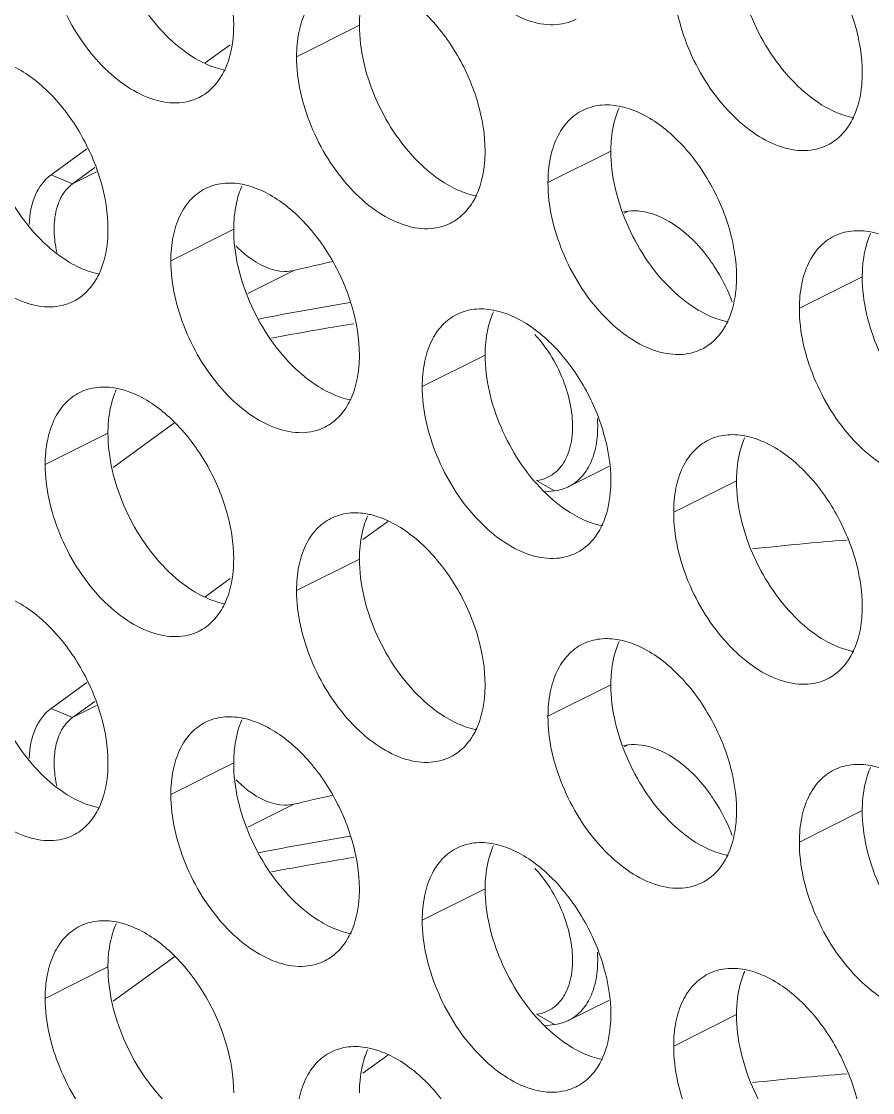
# Model space of a CAD drawing. Header units: millimetres. Extents: x 0 to 2524, y 0 to 1785.
# Drawn here: x 1845.67 to 1853.33, y 871.74 to 881.37 of the extents above; entities that cross this region are included whole.
import ezdxf

# ---------------------------------------------------------------- set-up
doc = ezdxf.new("R2010")
doc.units = ezdxf.units.MM
doc.header["$LTSCALE"] = 0.1
doc.layers.add('标注', color=251, linetype='Continuous', lineweight=9)

msp = doc.modelspace()

# ---------------------------------------------------------------- linework, layer by layer
at = {"layer": '标注'}
for p, q in [((1848.7117, 881.3349), (1848.146, 881.052)), ((1847.3245, 880.9958), (1847.5492, 881.1587)), ((1845.9371, 879.9904), (1846.2588, 880.2235)), ((1850.9744, 880.2035), (1850.4087, 879.9207)), ((1846.1303, 879.9089), (1846.3312, 880.0546)), ((1846.1303, 879.9089), (1846.3471, 880.0174)), ((1845.9371, 879.9904), (1846.1303, 879.9089)), ((1851.0885, 879.6583), (1851.1307, 879.6634)), ((1851.0941, 879.645), (1851.1307, 879.6634)), ((1847.5803, 879.5005), (1847.0146, 879.2177)), ((1847.7082, 878.9228), (1848.1229, 879.1301)), ((1853.2372, 879.0721), (1852.6715, 878.7893)), ((1849.843, 878.3692), (1849.2774, 878.0863)), ((1847.0508, 877.7611), (1846.4952, 877.3584)), ((1846.4489, 877.6662), (1845.8832, 877.3834)), ((1850.5963, 877.1861), (1850.9552, 877.3655)), ((1850.3043, 877.2408), (1850.4686, 877.1482)), ((1852.1058, 877.2378), (1851.5401, 876.955)), ((1850.3814, 877.1375), (1850.4686, 877.1482)), ((1848.9686, 876.8736), (1848.7426, 876.7098)), ((1848.7117, 876.5349), (1848.146, 876.252)), ((1847.3245, 876.1958), (1847.5492, 876.3587)), ((1845.9371, 875.1904), (1846.2588, 875.4235)), ((1850.9744, 875.4035), (1850.4087, 875.1207)), ((1845.9371, 875.1904), (1846.1303, 875.1089)), ((1846.1303, 875.1089), (1846.3312, 875.2546)), ((1846.1303, 875.1089), (1846.3471, 875.2174)), ((1851.0885, 874.8583), (1851.1307, 874.8634)), ((1851.0941, 874.845), (1851.1307, 874.8634)), ((1847.5803, 874.7005), (1847.0146, 874.4177)), ((1847.7082, 874.1228), (1848.1229, 874.3301)), ((1853.2372, 874.2721), (1852.6715, 873.9893)), ((1849.843, 873.5692), (1849.2774, 873.2863)), ((1847.0508, 872.9611), (1846.4952, 872.5584)), ((1846.4489, 872.8662), (1845.8832, 872.5834)), ((1850.5963, 872.3861), (1850.9552, 872.5655)), ((1850.3043, 872.4408), (1850.4686, 872.3482)), ((1852.1058, 872.4378), (1851.5401, 872.155)), ((1850.3814, 872.3375), (1850.4686, 872.3482)), ((1848.9686, 872.0736), (1848.7426, 871.9098))]:
    msp.add_line(p, q, dxfattribs=at)
for centre, radius, start, end in [((1847.066, 881.0914), 0.4532, 296.52559, 305.90341), ((1851.7189, 880.2924), 0.734, 155.87957, 161.78032), ((1852.7228, 880.663), 0.4532, 296.52559, 305.90341), ((1846.3124, 879.6578), 0.3102, 125.93748, 128.83937), ((1848.3248, 879.5895), 0.734, 155.87957, 161.78032), ((1849.3287, 879.96), 0.4532, 296.52559, 305.90341), ((1853.9817, 879.1611), 0.734, 155.87957, 161.78032), ((1854.2073, 853.4263), 26.4141, 102.54245, 103.31741), ((1850.5457, 878.2788), 1.6236, 21.72623, 32.78327), ((1845.9346, 879.2571), 0.4532, 296.52559, 305.90341), ((1850.5709, 878.2888), 1.5965, 20.47854, 21.72497), ((1853.029, 852.1769), 27.0254, 99.37347, 101.14171), ((1850.5876, 878.4581), 0.734, 155.87957, 161.78032), ((1852.9718, 851.9649), 27.0323, 99.17529, 100.76862), ((1849.4261, 877.7546), 1.1774, 39.63411, 42.84446), ((1851.5915, 878.8287), 0.4532, 296.52559, 305.90341), ((1847.1934, 877.7552), 0.734, 155.87957, 161.78032), ((1849.7447, 877.7264), 1.1116, 359.91611, 3.72336), ((1848.1974, 878.1257), 0.4532, 296.52559, 305.90341), ((1852.8503, 877.3267), 0.734, 155.87957, 161.78032), ((1850.2408, 877.5887), 0.3607, 314.70551, 321.77347), ((1850.4269, 877.5246), 0.3786, 296.59018, 305.71684), ((1850.428, 877.5227), 0.3763, 291.06756, 296.55928), ((1849.4562, 876.6238), 0.734, 155.87957, 161.78032), ((1855.2131, 849.684), 27.1042, 94.47047, 96.27846), ((1850.4601, 876.9944), 0.4532, 296.52559, 305.90341), ((1847.066, 876.2914), 0.4532, 296.52559, 305.90341), ((1851.7189, 875.4924), 0.734, 155.87957, 161.78032), ((1852.7228, 875.863), 0.4532, 296.52559, 305.90341), ((1846.3124, 874.8578), 0.3102, 125.93748, 128.83937), ((1848.3248, 874.7895), 0.734, 155.87957, 161.78032), ((1849.3287, 875.16), 0.4532, 296.52559, 305.90341), ((1853.9817, 874.3611), 0.734, 155.87957, 161.78032), ((1854.2073, 848.6263), 26.4141, 102.54245, 103.31741), ((1850.5457, 873.4788), 1.6236, 21.72623, 32.78327), ((1845.9346, 874.4571), 0.4532, 296.52559, 305.90341), ((1853.029, 847.3769), 27.0254, 99.37347, 101.14171), ((1850.5709, 873.4888), 1.5965, 20.47854, 21.72497), ((1850.5876, 873.6581), 0.734, 155.87957, 161.78032), ((1852.9718, 847.1649), 27.0323, 99.17529, 100.76862), ((1849.4261, 872.9546), 1.1774, 39.63411, 42.84446), ((1851.5915, 874.0287), 0.4532, 296.52559, 305.90341), ((1847.1934, 872.9552), 0.734, 155.87957, 161.78032), ((1849.7447, 872.9264), 1.1116, 359.91611, 3.72336), ((1848.1974, 873.3257), 0.4532, 296.52559, 305.90341), ((1852.8503, 872.5267), 0.734, 155.87957, 161.78032), ((1850.2408, 872.7887), 0.3607, 314.70551, 321.77347), ((1850.4269, 872.7246), 0.3786, 296.59018, 305.71684), ((1850.428, 872.7227), 0.3763, 291.06756, 296.55928), ((1849.4562, 871.8238), 0.734, 155.87957, 161.78032), ((1850.4601, 872.1944), 0.4532, 296.52559, 305.90341), ((1855.2131, 844.884), 27.1042, 94.47047, 96.27846)]:
    msp.add_arc(centre, radius, start, end, dxfattribs=at)
for points, knots in [([(1846.7318, 882.7984), (1846.8524, 882.738), (1847.083, 882.5577), (1847.3492, 882.1996), (1847.5303, 881.7809), (1847.5803, 881.4798), (1847.5803, 881.3349)], [0, 0, 0, 0, 0.229676, 0.488215, 0.753207, 1, 1, 1, 1]), ([(1850.6625, 881.3888), (1850.5999, 881.3576), (1850.45, 881.3236), (1850.2122, 881.3714), (1849.9738, 881.502), (1849.666, 881.7796), (1849.38, 882.2423), (1849.2774, 882.6747), (1849.2774, 882.8863)], [0, 0, 0, 0, 0.090718, 0.191742, 0.308104, 0.439279, 0.725532, 1, 1, 1, 1]), ([(1846.9727, 881.2442), (1846.8112, 881.407), (1846.5602, 881.7941), (1846.4489, 882.2447), (1846.4489, 882.4662)], [0, 0, 0, 0, 0.508684, 1, 1, 1, 1]), ([(1852.3886, 882.3699), (1852.5093, 882.3096), (1852.7398, 882.1293), (1853.006, 881.7712), (1853.1871, 881.3525), (1853.2372, 881.0514), (1853.2372, 880.9064)], [0, 0, 0, 0, 0.229676, 0.488215, 0.753207, 1, 1, 1, 1]), ([(1847.2684, 880.6859), (1847.2058, 880.6547), (1847.0559, 880.6207), (1846.8181, 880.6685), (1846.5797, 880.7991), (1846.2719, 881.0766), (1845.9859, 881.5393), (1845.8832, 881.9717), (1845.8832, 882.1834)], [0, 0, 0, 0, 0.090718, 0.191742, 0.308104, 0.439279, 0.725532, 1, 1, 1, 1]), ([(1852.6296, 880.8158), (1852.468, 880.9786), (1852.217, 881.3657), (1852.1058, 881.8163), (1852.1058, 882.0378)], [0, 0, 0, 0, 0.508684, 1, 1, 1, 1]), ([(1852.9253, 880.2575), (1852.8627, 880.2262), (1852.7127, 880.1922), (1852.4749, 880.24), (1852.2365, 880.3706), (1851.9287, 880.6482), (1851.6427, 881.1109), (1851.5401, 881.5433), (1851.5401, 881.755)], [0, 0, 0, 0, 0.090718, 0.191742, 0.308104, 0.439279, 0.725532, 1, 1, 1, 1]), ([(1848.146, 881.052), (1848.146, 881.1249), (1848.158, 881.2638), (1848.217, 881.454), (1848.3164, 881.6062), (1848.409, 881.6766), (1848.4579, 881.701)], [0, 0, 0, 0, 0.289235, 0.54966, 0.782932, 1, 1, 1, 1]), ([(1848.7117, 881.3349), (1848.7117, 881.3633), (1848.7154, 881.4707), (1848.7342, 881.5781), (1848.759, 881.6533)], [0, 0, 0, 0, 0.264225, 1, 1, 1, 1]), ([(1848.9945, 881.667), (1849.1152, 881.6067), (1849.3457, 881.4263), (1849.6119, 881.0682), (1849.793, 880.6495), (1849.843, 880.3484), (1849.843, 880.2035)], [0, 0, 0, 0, 0.229676, 0.488215, 0.753207, 1, 1, 1, 1]), ([(1847.5803, 881.3349), (1847.5803, 881.2992), (1847.5746, 881.167), (1847.5454, 881.0344), (1847.5057, 880.946)], [0, 0, 0, 0, 0.268874, 1, 1, 1, 1]), ([(1849.2355, 880.1128), (1849.0739, 880.2756), (1848.8229, 880.6628), (1848.7117, 881.1134), (1848.7117, 881.3349)], [0, 0, 0, 0, 0.508684, 1, 1, 1, 1]), ([(1847.2975, 881.0027), (1847.269, 881.017), (1847.1511, 881.0835), (1847.0456, 881.1708), (1846.9727, 881.2442)], [0, 0, 0, 0, 0.235002, 1, 1, 1, 1]), ([(1847.5052, 880.9306), (1847.4879, 880.9339), (1847.4164, 880.9505), (1847.3475, 880.9777), (1847.2975, 881.0027)], [0, 0, 0, 0, 0.238696, 1, 1, 1, 1]), ([(1849.5311, 879.5545), (1849.4685, 879.5233), (1849.3186, 879.4893), (1849.0808, 879.5371), (1848.8424, 879.6677), (1848.5346, 879.9453), (1848.2486, 880.408), (1848.146, 880.8404), (1848.146, 881.052)], [0, 0, 0, 0, 0.090718, 0.191742, 0.308104, 0.439279, 0.725532, 1, 1, 1, 1]), ([(1845.6004, 880.964), (1845.7211, 880.9037), (1845.9516, 880.7234), (1846.2178, 880.3653), (1846.3989, 879.9466), (1846.4489, 879.6455), (1846.4489, 879.5005)], [0, 0, 0, 0, 0.229676, 0.488215, 0.753207, 1, 1, 1, 1]), ([(1847.5057, 880.946), (1847.4954, 880.9231), (1847.4521, 880.8391), (1847.388, 880.765), (1847.3318, 880.7243)], [0, 0, 0, 0, 0.265525, 1, 1, 1, 1]), ([(1853.2372, 880.9064), (1853.2372, 880.8708), (1853.2315, 880.7386), (1853.2022, 880.6059), (1853.1625, 880.5176)], [0, 0, 0, 0, 0.268874, 1, 1, 1, 1]), ([(1852.9543, 880.5743), (1852.9259, 880.5885), (1852.808, 880.655), (1852.7025, 880.7424), (1852.6296, 880.8158)], [0, 0, 0, 0, 0.235002, 1, 1, 1, 1]), ([(1845.8414, 879.4099), (1845.6798, 879.5727), (1845.4288, 879.9598), (1845.3176, 880.4104), (1845.3176, 880.6319)], [0, 0, 0, 0, 0.508684, 1, 1, 1, 1]), ([(1850.7206, 880.5696), (1850.769, 880.5937), (1850.879, 880.6255), (1850.9927, 880.6187), (1851.0496, 880.6078)], [0, 0, 0, 0, 0.482538, 1, 1, 1, 1]), ([(1851.0496, 880.6078), (1851.0668, 880.6045), (1851.1384, 880.5879), (1851.2073, 880.5606), (1851.2573, 880.5356)], [0, 0, 0, 0, 0.238696, 1, 1, 1, 1]), ([(1850.4087, 879.9207), (1850.4087, 879.9935), (1850.4207, 880.1324), (1850.4798, 880.3226), (1850.5791, 880.4748), (1850.6717, 880.5452), (1850.7206, 880.5696)], [0, 0, 0, 0, 0.289235, 0.54966, 0.782932, 1, 1, 1, 1]), ([(1850.9744, 880.2035), (1850.9744, 880.2319), (1850.9781, 880.3394), (1850.9969, 880.4468), (1851.0218, 880.5219)], [0, 0, 0, 0, 0.264225, 1, 1, 1, 1]), ([(1851.2573, 880.5356), (1851.3779, 880.4753), (1851.6084, 880.2949), (1851.8746, 879.9369), (1852.0558, 879.5181), (1852.1058, 879.2171), (1852.1058, 879.0721)], [0, 0, 0, 0, 0.229676, 0.488215, 0.753207, 1, 1, 1, 1]), ([(1853.162, 880.5021), (1853.1448, 880.5054), (1853.0732, 880.522), (1853.0043, 880.5493), (1852.9543, 880.5743)], [0, 0, 0, 0, 0.238696, 1, 1, 1, 1]), ([(1853.1625, 880.5176), (1853.1523, 880.4947), (1853.109, 880.4107), (1853.0449, 880.3366), (1852.9886, 880.2959)], [0, 0, 0, 0, 0.265525, 1, 1, 1, 1]), ([(1846.137, 878.8516), (1846.0744, 878.8203), (1845.9245, 878.7864), (1845.6867, 878.8341), (1845.4483, 878.9648), (1845.1405, 879.2423), (1844.8545, 879.705), (1844.7519, 880.1374), (1844.7519, 880.3491)], [0, 0, 0, 0, 0.090718, 0.191742, 0.308104, 0.439279, 0.725532, 1, 1, 1, 1]), ([(1849.843, 880.2035), (1849.843, 880.1679), (1849.8374, 880.0356), (1849.8081, 879.903), (1849.7684, 879.8146)], [0, 0, 0, 0, 0.268874, 1, 1, 1, 1]), ([(1851.4982, 878.9815), (1851.3367, 879.1442), (1851.0857, 879.5314), (1850.9744, 879.982), (1850.9744, 880.2035)], [0, 0, 0, 0, 0.508684, 1, 1, 1, 1]), ([(1849.5602, 879.8714), (1849.5318, 879.8856), (1849.4139, 879.9521), (1849.3084, 880.0394), (1849.2355, 880.1128)], [0, 0, 0, 0, 0.235002, 1, 1, 1, 1]), ([(1845.7392, 879.5444), (1845.7431, 879.6351), (1845.7725, 879.8032), (1845.8756, 879.9457), (1845.9371, 879.9904)], [0, 0, 0, 0, 0.544183, 1, 1, 1, 1]), ([(1847.3265, 879.8667), (1847.3748, 879.8908), (1847.4849, 879.9225), (1847.5986, 879.9157), (1847.6555, 879.9049)], [0, 0, 0, 0, 0.482538, 1, 1, 1, 1]), ([(1851.7939, 878.4231), (1851.7313, 878.3919), (1851.5814, 878.3579), (1851.3436, 878.4057), (1851.1051, 878.5363), (1850.7974, 878.8139), (1850.5113, 879.2766), (1850.4087, 879.709), (1850.4087, 879.9207)], [0, 0, 0, 0, 0.090718, 0.191742, 0.308104, 0.439279, 0.725532, 1, 1, 1, 1]), ([(1845.9883, 879.2913), (1845.9748, 879.3536), (1845.9588, 879.4747), (1845.9714, 879.6477), (1846.0215, 879.7945), (1846.0828, 879.8713), (1846.1178, 879.8994)], [0, 0, 0, 0, 0.294105, 0.559635, 0.793126, 1, 1, 1, 1]), ([(1847.0146, 879.2177), (1847.0146, 879.2906), (1847.0266, 879.4295), (1847.0857, 879.6197), (1847.185, 879.7719), (1847.2776, 879.8423), (1847.3265, 879.8667)], [0, 0, 0, 0, 0.289235, 0.54966, 0.782932, 1, 1, 1, 1]), ([(1847.5803, 879.5005), (1847.5803, 879.529), (1847.584, 879.6364), (1847.6028, 879.7438), (1847.6276, 879.819)], [0, 0, 0, 0, 0.264225, 1, 1, 1, 1]), ([(1847.6555, 879.9049), (1847.6727, 879.9016), (1847.7442, 879.8849), (1847.8131, 879.8577), (1847.8631, 879.8327)], [0, 0, 0, 0, 0.238696, 1, 1, 1, 1]), ([(1847.8631, 879.8327), (1847.9838, 879.7724), (1848.2143, 879.592), (1848.4805, 879.2339), (1848.6617, 878.8152), (1848.7117, 878.5141), (1848.7117, 878.3692)], [0, 0, 0, 0, 0.229676, 0.488215, 0.753207, 1, 1, 1, 1]), ([(1849.7679, 879.7992), (1849.7507, 879.8025), (1849.6791, 879.8191), (1849.6102, 879.8464), (1849.5602, 879.8714)], [0, 0, 0, 0, 0.238696, 1, 1, 1, 1]), ([(1849.7684, 879.8146), (1849.7581, 879.7917), (1849.7149, 879.7077), (1849.6507, 879.6336), (1849.5945, 879.5929)], [0, 0, 0, 0, 0.265525, 1, 1, 1, 1]), ([(1851.617, 879.4892), (1851.5424, 879.5487), (1851.3906, 879.6425), (1851.2102, 879.6729), (1851.1307, 879.6634)], [0, 0, 0, 0, 0.543816, 1, 1, 1, 1]), ([(1846.4489, 879.5005), (1846.4489, 879.4649), (1846.4432, 879.3327), (1846.414, 879.2), (1846.3743, 879.1117)], [0, 0, 0, 0, 0.268874, 1, 1, 1, 1]), ([(1848.1041, 878.2785), (1847.9425, 878.4413), (1847.6915, 878.8285), (1847.5803, 879.279), (1847.5803, 879.5005)], [0, 0, 0, 0, 0.508684, 1, 1, 1, 1]), ([(1851.9107, 879.1579), (1851.8898, 879.1903), (1851.8052, 879.3116), (1851.7025, 879.421), (1851.617, 879.4892)], [0, 0, 0, 0, 0.260696, 1, 1, 1, 1]), ([(1852.6715, 878.7893), (1852.6715, 878.8621), (1852.6835, 879.0011), (1852.7425, 879.1912), (1852.8419, 879.3435), (1852.9345, 879.4139), (1852.9834, 879.4383)], [0, 0, 0, 0, 0.289235, 0.54966, 0.782932, 1, 1, 1, 1]), ([(1852.9834, 879.4383), (1853.0317, 879.4624), (1853.1418, 879.4941), (1853.2554, 879.4873), (1853.3123, 879.4764)], [0, 0, 0, 0, 0.482538, 1, 1, 1, 1]), ([(1853.3123, 879.4764), (1853.3295, 879.4731), (1853.4011, 879.4565), (1853.47, 879.4292), (1853.52, 879.4042)], [0, 0, 0, 0, 0.238696, 1, 1, 1, 1]), ([(1846.1661, 879.1684), (1846.1377, 879.1826), (1846.0197, 879.2491), (1845.9143, 879.3365), (1845.8414, 879.4099)], [0, 0, 0, 0, 0.235002, 1, 1, 1, 1]), ([(1847.6026, 879.3503), (1847.6357, 879.3159), (1847.7574, 879.2044), (1847.9204, 879.1233), (1848.039, 879.1213)], [0, 0, 0, 0, 0.286757, 1, 1, 1, 1]), ([(1853.2372, 879.0721), (1853.2372, 879.1005), (1853.2409, 879.208), (1853.2597, 879.3154), (1853.2845, 879.3905)], [0, 0, 0, 0, 0.264225, 1, 1, 1, 1]), ([(1846.3738, 879.0962), (1846.3566, 879.0995), (1846.285, 879.1162), (1846.2161, 879.1434), (1846.1661, 879.1684)], [0, 0, 0, 0, 0.238696, 1, 1, 1, 1]), ([(1848.3998, 877.7202), (1848.3372, 877.689), (1848.1872, 877.655), (1847.9495, 877.7028), (1847.711, 877.8334), (1847.4032, 878.111), (1847.1172, 878.5736), (1847.0146, 879.0061), (1847.0146, 879.2177)], [0, 0, 0, 0, 0.090718, 0.191742, 0.308104, 0.439279, 0.725532, 1, 1, 1, 1]), ([(1846.3743, 879.1117), (1846.364, 879.0888), (1846.3208, 879.0048), (1846.2566, 878.9307), (1846.2004, 878.89)], [0, 0, 0, 0, 0.265525, 1, 1, 1, 1]), ([(1852.1058, 879.0721), (1852.1058, 879.0365), (1852.1001, 878.9042), (1852.0709, 878.7716), (1852.0312, 878.6833)], [0, 0, 0, 0, 0.268874, 1, 1, 1, 1]), ([(1853.761, 877.8501), (1853.5994, 878.0129), (1853.3484, 878.4), (1853.2372, 878.8506), (1853.2372, 879.0721)], [0, 0, 0, 0, 0.508684, 1, 1, 1, 1]), ([(1851.8229, 878.74), (1851.7945, 878.7542), (1851.6766, 878.8207), (1851.5711, 878.908), (1851.4982, 878.9815)], [0, 0, 0, 0, 0.235002, 1, 1, 1, 1]), ([(1849.5893, 878.7353), (1849.6376, 878.7594), (1849.7477, 878.7912), (1849.8613, 878.7844), (1849.9182, 878.7735)], [0, 0, 0, 0, 0.482538, 1, 1, 1, 1]), ([(1849.9182, 878.7735), (1849.9354, 878.7702), (1850.007, 878.7536), (1850.0759, 878.7263), (1850.1259, 878.7013)], [0, 0, 0, 0, 0.238696, 1, 1, 1, 1]), ([(1854.0566, 877.2918), (1853.994, 877.2605), (1853.8441, 877.2266), (1853.6063, 877.2743), (1853.3679, 877.405), (1853.0601, 877.6825), (1852.7741, 878.1452), (1852.6715, 878.5776), (1852.6715, 878.7893)], [0, 0, 0, 0, 0.090718, 0.191742, 0.308104, 0.439279, 0.725532, 1, 1, 1, 1]), ([(1849.2774, 878.0863), (1849.2774, 878.1592), (1849.2894, 878.2981), (1849.3484, 878.4883), (1849.4478, 878.6405), (1849.5403, 878.7109), (1849.5893, 878.7353)], [0, 0, 0, 0, 0.289235, 0.54966, 0.782932, 1, 1, 1, 1]), ([(1849.843, 878.3692), (1849.843, 878.3976), (1849.8467, 878.505), (1849.8655, 878.6125), (1849.8904, 878.6876)], [0, 0, 0, 0, 0.264225, 1, 1, 1, 1]), ([(1850.1259, 878.7013), (1850.2465, 878.641), (1850.4771, 878.4606), (1850.7433, 878.1026), (1850.9244, 877.6838), (1850.9744, 877.3827), (1850.9744, 877.2378)], [0, 0, 0, 0, 0.229676, 0.488215, 0.753207, 1, 1, 1, 1]), ([(1852.0306, 878.6678), (1852.0134, 878.6711), (1851.9419, 878.6877), (1851.8729, 878.715), (1851.8229, 878.74)], [0, 0, 0, 0, 0.238696, 1, 1, 1, 1]), ([(1852.0312, 878.6833), (1852.0209, 878.6604), (1851.9776, 878.5764), (1851.9135, 878.5022), (1851.8573, 878.4615)], [0, 0, 0, 0, 0.265525, 1, 1, 1, 1]), ([(1850.619, 877.5932), (1850.6453, 877.7456), (1850.5996, 878.0816), (1850.4417, 878.3742), (1850.3328, 878.5056)], [0, 0, 0, 0, 0.475359, 1, 1, 1, 1]), ([(1848.7117, 878.3692), (1848.7117, 878.3336), (1848.706, 878.2013), (1848.6768, 878.0687), (1848.6371, 877.9803)], [0, 0, 0, 0, 0.268874, 1, 1, 1, 1]), ([(1850.3669, 877.1471), (1850.2053, 877.3099), (1849.9543, 877.6971), (1849.843, 878.1477), (1849.843, 878.3692)], [0, 0, 0, 0, 0.508684, 1, 1, 1, 1]), ([(1848.4288, 878.0371), (1848.4004, 878.0513), (1848.2825, 878.1178), (1848.177, 878.2051), (1848.1041, 878.2785)], [0, 0, 0, 0, 0.235002, 1, 1, 1, 1]), ([(1846.1952, 878.0324), (1846.2435, 878.0565), (1846.3535, 878.0882), (1846.4672, 878.0814), (1846.5241, 878.0705)], [0, 0, 0, 0, 0.482538, 1, 1, 1, 1]), ([(1850.6625, 876.5888), (1850.5999, 876.5576), (1850.45, 876.5236), (1850.2122, 876.5714), (1849.9738, 876.702), (1849.666, 876.9796), (1849.38, 877.4423), (1849.2774, 877.8747), (1849.2774, 878.0863)], [0, 0, 0, 0, 0.090718, 0.191742, 0.308104, 0.439279, 0.725532, 1, 1, 1, 1]), ([(1845.8832, 877.3834), (1845.8832, 877.4562), (1845.8953, 877.5952), (1845.9543, 877.7854), (1846.0537, 877.9376), (1846.1462, 878.008), (1846.1952, 878.0324)], [0, 0, 0, 0, 0.289235, 0.54966, 0.782932, 1, 1, 1, 1]), ([(1846.4489, 877.6662), (1846.4489, 877.6947), (1846.4526, 877.8021), (1846.4714, 877.9095), (1846.4963, 877.9846)], [0, 0, 0, 0, 0.264225, 1, 1, 1, 1]), ([(1846.5241, 878.0705), (1846.5413, 878.0672), (1846.6129, 878.0506), (1846.6818, 878.0234), (1846.7318, 877.9984)], [0, 0, 0, 0, 0.238696, 1, 1, 1, 1]), ([(1846.7318, 877.9984), (1846.8524, 877.938), (1847.083, 877.7577), (1847.3492, 877.3996), (1847.5303, 876.9809), (1847.5803, 876.6798), (1847.5803, 876.5349)], [0, 0, 0, 0, 0.229676, 0.488215, 0.753207, 1, 1, 1, 1]), ([(1848.6365, 877.9649), (1848.6193, 877.9682), (1848.5477, 877.9848), (1848.4788, 878.0121), (1848.4288, 878.0371)], [0, 0, 0, 0, 0.238696, 1, 1, 1, 1]), ([(1848.6371, 877.9803), (1848.6268, 877.9574), (1848.5835, 877.8734), (1848.5194, 877.7993), (1848.4631, 877.7586)], [0, 0, 0, 0, 0.265525, 1, 1, 1, 1]), ([(1850.8211, 877.4749), (1850.8269, 877.4939), (1850.8483, 877.5756), (1850.8561, 877.6604), (1850.8562, 877.7248)], [0, 0, 0, 0, 0.236288, 1, 1, 1, 1]), ([(1846.9727, 876.4442), (1846.8112, 876.607), (1846.5602, 876.9941), (1846.4489, 877.4447), (1846.4489, 877.6662)], [0, 0, 0, 0, 0.508684, 1, 1, 1, 1]), ([(1850.5242, 877.3655), (1850.5361, 877.3806), (1850.5824, 877.4494), (1850.6081, 877.5306), (1850.619, 877.5932)], [0, 0, 0, 0, 0.2323, 1, 1, 1, 1]), ([(1851.5401, 876.955), (1851.5401, 877.0278), (1851.5521, 877.1667), (1851.6111, 877.3569), (1851.7105, 877.5091), (1851.8031, 877.5795), (1851.852, 877.604)], [0, 0, 0, 0, 0.289235, 0.54966, 0.782932, 1, 1, 1, 1]), ([(1851.852, 877.604), (1851.9003, 877.6281), (1852.0104, 877.6598), (1852.1241, 877.653), (1852.1809, 877.6421)], [0, 0, 0, 0, 0.482538, 1, 1, 1, 1]), ([(1852.1809, 877.6421), (1852.1982, 877.6388), (1852.2697, 877.6222), (1852.3386, 877.5949), (1852.3886, 877.5699)], [0, 0, 0, 0, 0.238696, 1, 1, 1, 1]), ([(1852.1058, 877.2378), (1852.1058, 877.2662), (1852.1095, 877.3737), (1852.1283, 877.4811), (1852.1531, 877.5562)], [0, 0, 0, 0, 0.264225, 1, 1, 1, 1]), ([(1852.3886, 877.5699), (1852.5093, 877.5096), (1852.7398, 877.3293), (1853.006, 876.9712), (1853.1871, 876.5525), (1853.2372, 876.2514), (1853.2372, 876.1064)], [0, 0, 0, 0, 0.229676, 0.488215, 0.753207, 1, 1, 1, 1]), ([(1850.6479, 877.2172), (1850.6883, 877.2463), (1850.7616, 877.3249), (1850.8048, 877.4222), (1850.8211, 877.4749)], [0, 0, 0, 0, 0.474781, 1, 1, 1, 1]), ([(1847.2684, 875.8859), (1847.2058, 875.8547), (1847.0559, 875.8207), (1846.8181, 875.8685), (1846.5797, 875.9991), (1846.2719, 876.2766), (1845.9859, 876.7393), (1845.8832, 877.1717), (1845.8832, 877.3834)], [0, 0, 0, 0, 0.090718, 0.191742, 0.308104, 0.439279, 0.725532, 1, 1, 1, 1]), ([(1850.3043, 877.2408), (1850.3398, 877.245), (1850.41, 877.2648), (1850.4692, 877.3073), (1850.4946, 877.3323)], [0, 0, 0, 0, 0.500779, 1, 1, 1, 1]), ([(1850.9744, 877.2378), (1850.9744, 877.2022), (1850.9687, 877.0699), (1850.9395, 876.9373), (1850.8998, 876.8489)], [0, 0, 0, 0, 0.268874, 1, 1, 1, 1]), ([(1852.6296, 876.0158), (1852.468, 876.1786), (1852.217, 876.5657), (1852.1058, 877.0163), (1852.1058, 877.2378)], [0, 0, 0, 0, 0.508684, 1, 1, 1, 1]), ([(1850.6916, 876.9057), (1850.6632, 876.9199), (1850.5452, 876.9864), (1850.4397, 877.0737), (1850.3669, 877.1471)], [0, 0, 0, 0, 0.235002, 1, 1, 1, 1]), ([(1848.4579, 876.901), (1848.5062, 876.9251), (1848.6163, 876.9569), (1848.73, 876.95), (1848.7868, 876.9392)], [0, 0, 0, 0, 0.482538, 1, 1, 1, 1]), ([(1848.7868, 876.9392), (1848.804, 876.9359), (1848.8756, 876.9193), (1848.9445, 876.892), (1848.9945, 876.867)], [0, 0, 0, 0, 0.238696, 1, 1, 1, 1]), ([(1852.9253, 875.4575), (1852.8627, 875.4262), (1852.7127, 875.3922), (1852.4749, 875.44), (1852.2365, 875.5706), (1851.9287, 875.8482), (1851.6427, 876.3109), (1851.5401, 876.7433), (1851.5401, 876.955)], [0, 0, 0, 0, 0.090718, 0.191742, 0.308104, 0.439279, 0.725532, 1, 1, 1, 1]), ([(1848.146, 876.252), (1848.146, 876.3249), (1848.158, 876.4638), (1848.217, 876.654), (1848.3164, 876.8062), (1848.409, 876.8766), (1848.4579, 876.901)], [0, 0, 0, 0, 0.289235, 0.54966, 0.782932, 1, 1, 1, 1]), ([(1848.7117, 876.5349), (1848.7117, 876.5633), (1848.7154, 876.6707), (1848.7342, 876.7781), (1848.759, 876.8533)], [0, 0, 0, 0, 0.264225, 1, 1, 1, 1]), ([(1848.9945, 876.867), (1849.1152, 876.8067), (1849.3457, 876.6263), (1849.6119, 876.2682), (1849.793, 875.8495), (1849.843, 875.5484), (1849.843, 875.4035)], [0, 0, 0, 0, 0.229676, 0.488215, 0.753207, 1, 1, 1, 1]), ([(1850.8993, 876.8335), (1850.8821, 876.8368), (1850.8105, 876.8534), (1850.7416, 876.8807), (1850.6916, 876.9057)], [0, 0, 0, 0, 0.238696, 1, 1, 1, 1]), ([(1850.8998, 876.8489), (1850.8895, 876.826), (1850.8462, 876.7421), (1850.7821, 876.6679), (1850.7259, 876.6272)], [0, 0, 0, 0, 0.265525, 1, 1, 1, 1]), ([(1847.5803, 876.5349), (1847.5803, 876.4992), (1847.5746, 876.367), (1847.5454, 876.2344), (1847.5057, 876.146)], [0, 0, 0, 0, 0.268874, 1, 1, 1, 1]), ([(1849.2355, 875.3128), (1849.0739, 875.4756), (1848.8229, 875.8628), (1848.7117, 876.3134), (1848.7117, 876.5349)], [0, 0, 0, 0, 0.508684, 1, 1, 1, 1]), ([(1847.2975, 876.2027), (1847.269, 876.217), (1847.1511, 876.2835), (1847.0456, 876.3708), (1846.9727, 876.4442)], [0, 0, 0, 0, 0.235002, 1, 1, 1, 1]), ([(1849.5311, 874.7545), (1849.4685, 874.7233), (1849.3186, 874.6893), (1849.0808, 874.7371), (1848.8424, 874.8677), (1848.5346, 875.1453), (1848.2486, 875.608), (1848.146, 876.0404), (1848.146, 876.252)], [0, 0, 0, 0, 0.090718, 0.191742, 0.308104, 0.439279, 0.725532, 1, 1, 1, 1]), ([(1845.6004, 876.164), (1845.7211, 876.1037), (1845.9516, 875.9234), (1846.2178, 875.5653), (1846.3989, 875.1466), (1846.4489, 874.8455), (1846.4489, 874.7005)], [0, 0, 0, 0, 0.229676, 0.488215, 0.753207, 1, 1, 1, 1]), ([(1847.5052, 876.1306), (1847.4879, 876.1339), (1847.4164, 876.1505), (1847.3475, 876.1777), (1847.2975, 876.2027)], [0, 0, 0, 0, 0.238696, 1, 1, 1, 1]), ([(1847.5057, 876.146), (1847.4954, 876.1231), (1847.4521, 876.0391), (1847.388, 875.965), (1847.3318, 875.9243)], [0, 0, 0, 0, 0.265525, 1, 1, 1, 1]), ([(1853.2372, 876.1064), (1853.2372, 876.0708), (1853.2315, 875.9386), (1853.2022, 875.8059), (1853.1625, 875.7176)], [0, 0, 0, 0, 0.268874, 1, 1, 1, 1]), ([(1852.9543, 875.7743), (1852.9259, 875.7885), (1852.808, 875.855), (1852.7025, 875.9424), (1852.6296, 876.0158)], [0, 0, 0, 0, 0.235002, 1, 1, 1, 1]), ([(1845.8414, 874.6099), (1845.6798, 874.7727), (1845.4288, 875.1598), (1845.3176, 875.6104), (1845.3176, 875.8319)], [0, 0, 0, 0, 0.508684, 1, 1, 1, 1]), ([(1850.4087, 875.1207), (1850.4087, 875.1935), (1850.4207, 875.3324), (1850.4798, 875.5226), (1850.5791, 875.6748), (1850.6717, 875.7452), (1850.7206, 875.7696)], [0, 0, 0, 0, 0.289235, 0.54966, 0.782932, 1, 1, 1, 1]), ([(1850.7206, 875.7696), (1850.769, 875.7937), (1850.879, 875.8255), (1850.9927, 875.8187), (1851.0496, 875.8078)], [0, 0, 0, 0, 0.482538, 1, 1, 1, 1]), ([(1851.0496, 875.8078), (1851.0668, 875.8045), (1851.1384, 875.7879), (1851.2073, 875.7606), (1851.2573, 875.7356)], [0, 0, 0, 0, 0.238696, 1, 1, 1, 1]), ([(1853.162, 875.7021), (1853.1448, 875.7054), (1853.0732, 875.722), (1853.0043, 875.7493), (1852.9543, 875.7743)], [0, 0, 0, 0, 0.238696, 1, 1, 1, 1]), ([(1850.9744, 875.4035), (1850.9744, 875.4319), (1850.9781, 875.5394), (1850.9969, 875.6468), (1851.0218, 875.7219)], [0, 0, 0, 0, 0.264225, 1, 1, 1, 1]), ([(1851.2573, 875.7356), (1851.3779, 875.6753), (1851.6084, 875.4949), (1851.8746, 875.1369), (1852.0558, 874.7181), (1852.1058, 874.4171), (1852.1058, 874.2721)], [0, 0, 0, 0, 0.229676, 0.488215, 0.753207, 1, 1, 1, 1]), ([(1853.1625, 875.7176), (1853.1523, 875.6947), (1853.109, 875.6107), (1853.0449, 875.5366), (1852.9886, 875.4959)], [0, 0, 0, 0, 0.265525, 1, 1, 1, 1]), ([(1846.137, 874.0516), (1846.0744, 874.0203), (1845.9245, 873.9864), (1845.6867, 874.0341), (1845.4483, 874.1648), (1845.1405, 874.4423), (1844.8545, 874.905), (1844.7519, 875.3374), (1844.7519, 875.5491)], [0, 0, 0, 0, 0.090718, 0.191742, 0.308104, 0.439279, 0.725532, 1, 1, 1, 1]), ([(1849.843, 875.4035), (1849.843, 875.3679), (1849.8374, 875.2356), (1849.8081, 875.103), (1849.7684, 875.0146)], [0, 0, 0, 0, 0.268874, 1, 1, 1, 1]), ([(1851.4982, 874.1815), (1851.3367, 874.3442), (1851.0857, 874.7314), (1850.9744, 875.182), (1850.9744, 875.4035)], [0, 0, 0, 0, 0.508684, 1, 1, 1, 1]), ([(1849.5602, 875.0714), (1849.5318, 875.0856), (1849.4139, 875.1521), (1849.3084, 875.2394), (1849.2355, 875.3128)], [0, 0, 0, 0, 0.235002, 1, 1, 1, 1]), ([(1845.7392, 874.7444), (1845.7431, 874.8351), (1845.7725, 875.0032), (1845.8756, 875.1457), (1845.9371, 875.1904)], [0, 0, 0, 0, 0.544183, 1, 1, 1, 1]), ([(1845.9883, 874.4913), (1845.9748, 874.5536), (1845.9588, 874.6747), (1845.9714, 874.8477), (1846.0215, 874.9945), (1846.0828, 875.0713), (1846.1178, 875.0994)], [0, 0, 0, 0, 0.294105, 0.559635, 0.793126, 1, 1, 1, 1]), ([(1847.3265, 875.0667), (1847.3748, 875.0908), (1847.4849, 875.1225), (1847.5986, 875.1157), (1847.6555, 875.1049)], [0, 0, 0, 0, 0.482538, 1, 1, 1, 1]), ([(1847.6555, 875.1049), (1847.6727, 875.1016), (1847.7442, 875.0849), (1847.8131, 875.0577), (1847.8631, 875.0327)], [0, 0, 0, 0, 0.238696, 1, 1, 1, 1]), ([(1851.7939, 873.6231), (1851.7313, 873.5919), (1851.5814, 873.5579), (1851.3436, 873.6057), (1851.1051, 873.7363), (1850.7974, 874.0139), (1850.5113, 874.4766), (1850.4087, 874.909), (1850.4087, 875.1207)], [0, 0, 0, 0, 0.090718, 0.191742, 0.308104, 0.439279, 0.725532, 1, 1, 1, 1]), ([(1847.0146, 874.4177), (1847.0146, 874.4906), (1847.0266, 874.6295), (1847.0857, 874.8197), (1847.185, 874.9719), (1847.2776, 875.0423), (1847.3265, 875.0667)], [0, 0, 0, 0, 0.289235, 0.54966, 0.782932, 1, 1, 1, 1]), ([(1847.5803, 874.7005), (1847.5803, 874.729), (1847.584, 874.8364), (1847.6028, 874.9438), (1847.6276, 875.019)], [0, 0, 0, 0, 0.264225, 1, 1, 1, 1]), ([(1847.8631, 875.0327), (1847.9838, 874.9724), (1848.2143, 874.792), (1848.4805, 874.4339), (1848.6617, 874.0152), (1848.7117, 873.7141), (1848.7117, 873.5692)], [0, 0, 0, 0, 0.229676, 0.488215, 0.753207, 1, 1, 1, 1]), ([(1849.7679, 874.9992), (1849.7507, 875.0025), (1849.6791, 875.0191), (1849.6102, 875.0464), (1849.5602, 875.0714)], [0, 0, 0, 0, 0.238696, 1, 1, 1, 1]), ([(1849.7684, 875.0146), (1849.7581, 874.9917), (1849.7149, 874.9077), (1849.6507, 874.8336), (1849.5945, 874.7929)], [0, 0, 0, 0, 0.265525, 1, 1, 1, 1]), ([(1851.617, 874.6892), (1851.5424, 874.7487), (1851.3906, 874.8425), (1851.2102, 874.8729), (1851.1307, 874.8634)], [0, 0, 0, 0, 0.543816, 1, 1, 1, 1]), ([(1846.1661, 874.3684), (1846.1377, 874.3826), (1846.0197, 874.4491), (1845.9143, 874.5365), (1845.8414, 874.6099)], [0, 0, 0, 0, 0.235002, 1, 1, 1, 1]), ([(1846.4489, 874.7005), (1846.4489, 874.6649), (1846.4432, 874.5327), (1846.414, 874.4), (1846.3743, 874.3117)], [0, 0, 0, 0, 0.268874, 1, 1, 1, 1]), ([(1848.1041, 873.4785), (1847.9425, 873.6413), (1847.6915, 874.0285), (1847.5803, 874.479), (1847.5803, 874.7005)], [0, 0, 0, 0, 0.508684, 1, 1, 1, 1]), ([(1851.9107, 874.3579), (1851.8898, 874.3903), (1851.8052, 874.5116), (1851.7025, 874.621), (1851.617, 874.6892)], [0, 0, 0, 0, 0.260696, 1, 1, 1, 1]), ([(1852.6715, 873.9893), (1852.6715, 874.0621), (1852.6835, 874.2011), (1852.7425, 874.3912), (1852.8419, 874.5435), (1852.9345, 874.6139), (1852.9834, 874.6383)], [0, 0, 0, 0, 0.289235, 0.54966, 0.782932, 1, 1, 1, 1]), ([(1852.9834, 874.6383), (1853.0317, 874.6624), (1853.1418, 874.6941), (1853.2554, 874.6873), (1853.3123, 874.6764)], [0, 0, 0, 0, 0.482538, 1, 1, 1, 1]), ([(1853.3123, 874.6764), (1853.3295, 874.6731), (1853.4011, 874.6565), (1853.47, 874.6292), (1853.52, 874.6042)], [0, 0, 0, 0, 0.238696, 1, 1, 1, 1]), ([(1847.6026, 874.5503), (1847.6357, 874.5159), (1847.7574, 874.4044), (1847.9204, 874.3233), (1848.039, 874.3213)], [0, 0, 0, 0, 0.286757, 1, 1, 1, 1]), ([(1853.2372, 874.2721), (1853.2372, 874.3005), (1853.2409, 874.408), (1853.2597, 874.5154), (1853.2845, 874.5905)], [0, 0, 0, 0, 0.264225, 1, 1, 1, 1]), ([(1848.3998, 872.9202), (1848.3372, 872.889), (1848.1872, 872.855), (1847.9495, 872.9028), (1847.711, 873.0334), (1847.4032, 873.311), (1847.1172, 873.7736), (1847.0146, 874.2061), (1847.0146, 874.4177)], [0, 0, 0, 0, 0.090718, 0.191742, 0.308104, 0.439279, 0.725532, 1, 1, 1, 1]), ([(1846.3738, 874.2962), (1846.3566, 874.2995), (1846.285, 874.3162), (1846.2161, 874.3434), (1846.1661, 874.3684)], [0, 0, 0, 0, 0.238696, 1, 1, 1, 1]), ([(1846.3743, 874.3117), (1846.364, 874.2888), (1846.3208, 874.2048), (1846.2566, 874.1307), (1846.2004, 874.09)], [0, 0, 0, 0, 0.265525, 1, 1, 1, 1]), ([(1852.1058, 874.2721), (1852.1058, 874.2365), (1852.1001, 874.1042), (1852.0709, 873.9716), (1852.0312, 873.8833)], [0, 0, 0, 0, 0.268874, 1, 1, 1, 1]), ([(1853.761, 873.0501), (1853.5994, 873.2129), (1853.3484, 873.6), (1853.2372, 874.0506), (1853.2372, 874.2721)], [0, 0, 0, 0, 0.508684, 1, 1, 1, 1]), ([(1851.8229, 873.94), (1851.7945, 873.9542), (1851.6766, 874.0207), (1851.5711, 874.108), (1851.4982, 874.1815)], [0, 0, 0, 0, 0.235002, 1, 1, 1, 1]), ([(1849.2774, 873.2863), (1849.2774, 873.3592), (1849.2894, 873.4981), (1849.3484, 873.6883), (1849.4478, 873.8405), (1849.5403, 873.9109), (1849.5893, 873.9353)], [0, 0, 0, 0, 0.289235, 0.54966, 0.782932, 1, 1, 1, 1]), ([(1849.5893, 873.9353), (1849.6376, 873.9594), (1849.7477, 873.9912), (1849.8613, 873.9844), (1849.9182, 873.9735)], [0, 0, 0, 0, 0.482538, 1, 1, 1, 1]), ([(1849.9182, 873.9735), (1849.9354, 873.9702), (1850.007, 873.9536), (1850.0759, 873.9263), (1850.1259, 873.9013)], [0, 0, 0, 0, 0.238696, 1, 1, 1, 1]), ([(1852.0306, 873.8678), (1852.0134, 873.8711), (1851.9419, 873.8877), (1851.8729, 873.915), (1851.8229, 873.94)], [0, 0, 0, 0, 0.238696, 1, 1, 1, 1]), ([(1854.0566, 872.4918), (1853.994, 872.4605), (1853.8441, 872.4266), (1853.6063, 872.4743), (1853.3679, 872.605), (1853.0601, 872.8825), (1852.7741, 873.3452), (1852.6715, 873.7776), (1852.6715, 873.9893)], [0, 0, 0, 0, 0.090718, 0.191742, 0.308104, 0.439279, 0.725532, 1, 1, 1, 1]), ([(1849.843, 873.5692), (1849.843, 873.5976), (1849.8467, 873.705), (1849.8655, 873.8125), (1849.8904, 873.8876)], [0, 0, 0, 0, 0.264225, 1, 1, 1, 1]), ([(1850.1259, 873.9013), (1850.2465, 873.841), (1850.4771, 873.6606), (1850.7433, 873.3026), (1850.9244, 872.8838), (1850.9744, 872.5827), (1850.9744, 872.4378)], [0, 0, 0, 0, 0.229676, 0.488215, 0.753207, 1, 1, 1, 1]), ([(1852.0312, 873.8833), (1852.0209, 873.8604), (1851.9776, 873.7764), (1851.9135, 873.7022), (1851.8573, 873.6615)], [0, 0, 0, 0, 0.265525, 1, 1, 1, 1]), ([(1850.619, 872.7932), (1850.6453, 872.9456), (1850.5996, 873.2816), (1850.4417, 873.5742), (1850.3328, 873.7056)], [0, 0, 0, 0, 0.475359, 1, 1, 1, 1]), ([(1848.7117, 873.5692), (1848.7117, 873.5336), (1848.706, 873.4013), (1848.6768, 873.2687), (1848.6371, 873.1803)], [0, 0, 0, 0, 0.268874, 1, 1, 1, 1]), ([(1850.3669, 872.3471), (1850.2053, 872.5099), (1849.9543, 872.8971), (1849.843, 873.3477), (1849.843, 873.5692)], [0, 0, 0, 0, 0.508684, 1, 1, 1, 1]), ([(1848.4288, 873.2371), (1848.4004, 873.2513), (1848.2825, 873.3178), (1848.177, 873.4051), (1848.1041, 873.4785)], [0, 0, 0, 0, 0.235002, 1, 1, 1, 1]), ([(1846.1952, 873.2324), (1846.2435, 873.2565), (1846.3535, 873.2882), (1846.4672, 873.2814), (1846.5241, 873.2705)], [0, 0, 0, 0, 0.482538, 1, 1, 1, 1]), ([(1846.5241, 873.2705), (1846.5413, 873.2672), (1846.6129, 873.2506), (1846.6818, 873.2234), (1846.7318, 873.1984)], [0, 0, 0, 0, 0.238696, 1, 1, 1, 1]), ([(1850.6625, 871.7888), (1850.5999, 871.7576), (1850.45, 871.7236), (1850.2122, 871.7714), (1849.9738, 871.902), (1849.666, 872.1796), (1849.38, 872.6423), (1849.2774, 873.0747), (1849.2774, 873.2863)], [0, 0, 0, 0, 0.090718, 0.191742, 0.308104, 0.439279, 0.725532, 1, 1, 1, 1]), ([(1845.8832, 872.5834), (1845.8832, 872.6562), (1845.8953, 872.7952), (1845.9543, 872.9854), (1846.0537, 873.1376), (1846.1462, 873.208), (1846.1952, 873.2324)], [0, 0, 0, 0, 0.289235, 0.54966, 0.782932, 1, 1, 1, 1]), ([(1846.4489, 872.8662), (1846.4489, 872.8947), (1846.4526, 873.0021), (1846.4714, 873.1095), (1846.4963, 873.1846)], [0, 0, 0, 0, 0.264225, 1, 1, 1, 1]), ([(1846.7318, 873.1984), (1846.8524, 873.138), (1847.083, 872.9577), (1847.3492, 872.5996), (1847.5303, 872.1809), (1847.5803, 871.8798), (1847.5803, 871.7349)], [0, 0, 0, 0, 0.229676, 0.488215, 0.753207, 1, 1, 1, 1]), ([(1848.6365, 873.1649), (1848.6193, 873.1682), (1848.5477, 873.1848), (1848.4788, 873.2121), (1848.4288, 873.2371)], [0, 0, 0, 0, 0.238696, 1, 1, 1, 1]), ([(1848.6371, 873.1803), (1848.6268, 873.1574), (1848.5835, 873.0734), (1848.5194, 872.9993), (1848.4631, 872.9586)], [0, 0, 0, 0, 0.265525, 1, 1, 1, 1]), ([(1850.8211, 872.6749), (1850.8269, 872.6939), (1850.8483, 872.7756), (1850.8561, 872.8604), (1850.8562, 872.9248)], [0, 0, 0, 0, 0.236288, 1, 1, 1, 1]), ([(1846.9727, 871.6442), (1846.8112, 871.807), (1846.5602, 872.1941), (1846.4489, 872.6447), (1846.4489, 872.8662)], [0, 0, 0, 0, 0.508684, 1, 1, 1, 1]), ([(1850.5242, 872.5655), (1850.5361, 872.5806), (1850.5824, 872.6494), (1850.6081, 872.7306), (1850.619, 872.7932)], [0, 0, 0, 0, 0.2323, 1, 1, 1, 1]), ([(1851.5401, 872.155), (1851.5401, 872.2278), (1851.5521, 872.3667), (1851.6111, 872.5569), (1851.7105, 872.7091), (1851.8031, 872.7795), (1851.852, 872.804)], [0, 0, 0, 0, 0.289235, 0.54966, 0.782932, 1, 1, 1, 1]), ([(1851.852, 872.804), (1851.9003, 872.8281), (1852.0104, 872.8598), (1852.1241, 872.853), (1852.1809, 872.8421)], [0, 0, 0, 0, 0.482538, 1, 1, 1, 1]), ([(1852.1809, 872.8421), (1852.1982, 872.8388), (1852.2697, 872.8222), (1852.3386, 872.7949), (1852.3886, 872.7699)], [0, 0, 0, 0, 0.238696, 1, 1, 1, 1]), ([(1852.1058, 872.4378), (1852.1058, 872.4662), (1852.1095, 872.5737), (1852.1283, 872.6811), (1852.1531, 872.7562)], [0, 0, 0, 0, 0.264225, 1, 1, 1, 1]), ([(1852.3886, 872.7699), (1852.5093, 872.7096), (1852.7398, 872.5293), (1853.006, 872.1712), (1853.1871, 871.7525), (1853.2372, 871.4514), (1853.2372, 871.3064)], [0, 0, 0, 0, 0.229676, 0.488215, 0.753207, 1, 1, 1, 1]), ([(1850.6479, 872.4172), (1850.6883, 872.4463), (1850.7616, 872.5249), (1850.8048, 872.6222), (1850.8211, 872.6749)], [0, 0, 0, 0, 0.474781, 1, 1, 1, 1]), ([(1847.2684, 871.0859), (1847.2058, 871.0547), (1847.0559, 871.0207), (1846.8181, 871.0685), (1846.5797, 871.1991), (1846.2719, 871.4766), (1845.9859, 871.9393), (1845.8832, 872.3717), (1845.8832, 872.5834)], [0, 0, 0, 0, 0.090718, 0.191742, 0.308104, 0.439279, 0.725532, 1, 1, 1, 1]), ([(1850.3043, 872.4408), (1850.3398, 872.445), (1850.41, 872.4648), (1850.4692, 872.5073), (1850.4946, 872.5323)], [0, 0, 0, 0, 0.500779, 1, 1, 1, 1]), ([(1850.9744, 872.4378), (1850.9744, 872.4022), (1850.9687, 872.2699), (1850.9395, 872.1373), (1850.8998, 872.0489)], [0, 0, 0, 0, 0.268874, 1, 1, 1, 1]), ([(1852.6296, 871.2158), (1852.468, 871.3786), (1852.217, 871.7657), (1852.1058, 872.2163), (1852.1058, 872.4378)], [0, 0, 0, 0, 0.508684, 1, 1, 1, 1]), ([(1850.6916, 872.1057), (1850.6632, 872.1199), (1850.5452, 872.1864), (1850.4397, 872.2737), (1850.3669, 872.3471)], [0, 0, 0, 0, 0.235002, 1, 1, 1, 1]), ([(1848.4579, 872.101), (1848.5062, 872.1251), (1848.6163, 872.1569), (1848.73, 872.15), (1848.7868, 872.1392)], [0, 0, 0, 0, 0.482538, 1, 1, 1, 1]), ([(1848.7868, 872.1392), (1848.804, 872.1359), (1848.8756, 872.1193), (1848.9445, 872.092), (1848.9945, 872.067)], [0, 0, 0, 0, 0.238696, 1, 1, 1, 1]), ([(1850.8993, 872.0335), (1850.8821, 872.0368), (1850.8105, 872.0534), (1850.7416, 872.0807), (1850.6916, 872.1057)], [0, 0, 0, 0, 0.238696, 1, 1, 1, 1]), ([(1852.9253, 870.6575), (1852.8627, 870.6262), (1852.7127, 870.5922), (1852.4749, 870.64), (1852.2365, 870.7706), (1851.9287, 871.0482), (1851.6427, 871.5109), (1851.5401, 871.9433), (1851.5401, 872.155)], [0, 0, 0, 0, 0.090718, 0.191742, 0.308104, 0.439279, 0.725532, 1, 1, 1, 1]), ([(1848.146, 871.452), (1848.146, 871.5249), (1848.158, 871.6638), (1848.217, 871.854), (1848.3164, 872.0062), (1848.409, 872.0766), (1848.4579, 872.101)], [0, 0, 0, 0, 0.289235, 0.54966, 0.782932, 1, 1, 1, 1]), ([(1848.7117, 871.7349), (1848.7117, 871.7633), (1848.7154, 871.8707), (1848.7342, 871.9781), (1848.759, 872.0533)], [0, 0, 0, 0, 0.264225, 1, 1, 1, 1]), ([(1848.9945, 872.067), (1849.1152, 872.0067), (1849.3457, 871.8263), (1849.6119, 871.4682), (1849.793, 871.0495), (1849.843, 870.7484), (1849.843, 870.6035)], [0, 0, 0, 0, 0.229676, 0.488215, 0.753207, 1, 1, 1, 1]), ([(1850.8998, 872.0489), (1850.8895, 872.026), (1850.8462, 871.9421), (1850.7821, 871.8679), (1850.7259, 871.8272)], [0, 0, 0, 0, 0.265525, 1, 1, 1, 1])]:
    msp.add_open_spline(points, degree=3, knots=knots, dxfattribs=at)
for points in [[(1848.039, 879.1213), (1848.0671, 879.1208), (1848.0956, 879.1236), (1848.1229, 879.1301)], [(1850.4686, 877.1482), (1850.5009, 877.152), (1850.533, 877.1598), (1850.5633, 877.1715)], [(1848.039, 874.3213), (1848.0671, 874.3208), (1848.0956, 874.3236), (1848.1229, 874.3301)], [(1850.4686, 872.3482), (1850.5009, 872.352), (1850.533, 872.3598), (1850.5633, 872.3715)]]:
    msp.add_open_spline(points, degree=3, dxfattribs=at)

doc.saveas('drawing.dxf')
